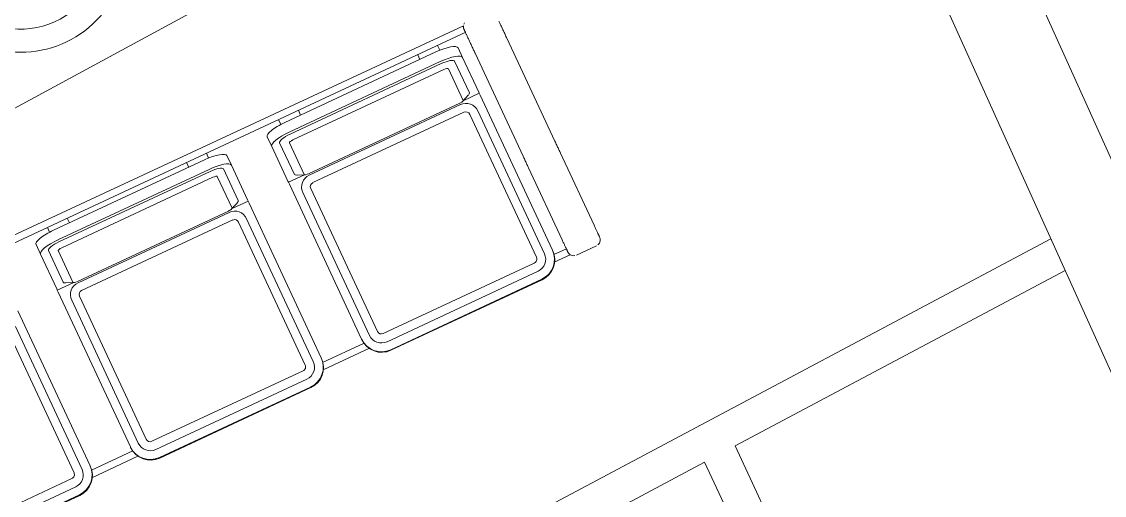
# Model space of a CAD drawing. Header units: metres. Extents: x -217 to -108, y -304 to -188.
# Drawn here: x -140.329 to -137.862, y -244.164 to -243.084 of the extents above; entities that cross this region are included whole.
import ezdxf

# ---------------------------------------------------------------- set-up
doc = ezdxf.new("R2010")
doc.units = ezdxf.units.M
for name, color, linetype, lineweight in [('A-WALL', 113, 'Continuous', 9), ('I-FURN', 30, 'Continuous', 9), ('I-WALL', 2, 'Continuous', 9), ('P-SANR-FIXT', 6, 'Continuous', 9), ('Q-CASE', 31, 'Continuous', 9)]:
    doc.layers.add(name, color=color, linetype=linetype, lineweight=lineweight)

# ---------------------------------------------------------------- blocks, each defined once
blk = doc.blocks.new('Vanity_Four_Sinks_3958 - 25_ Deep-590882-Nivel 3')
at = {"layer": 'Q-CASE'}
blk.add_line((-1.3275, -0.635), (1.8729, -0.635), dxfattribs=at)
blk = doc.blocks.new('Sink_Vanity_Round - 19_ x 19_-584082-Nivel 3')
at = {"layer": 'P-SANR-FIXT'}
for p, q in [((0.0871, 0.2471), (0.0871, 0.1363)), ((0.1062, 0.2471), (0.1062, 0.1363))]:
    blk.add_line(p, q, dxfattribs=at)
for centre, radius, start, end in [((0.0967, 0.0852), 0.2413, 360, 180), ((0.0459, 0.2471), 0.0127, 360, 180), ((0.0459, 0.2471), 0.0127, 180, 0), ((0.0967, 0.2471), 0.00952, 360, 180), ((0.1475, 0.2471), 0.0127, 360, 180), ((0.1475, 0.2471), 0.0127, 180, 360), ((0.0124, 0.1074), 0.1016, 103.8965, 165.2115), ((0.0967, -0.233), 0.4523, 76.1035, 103.8965), ((0.1809, 0.1074), 0.1016, 14.7885, 76.1035), ((0.0967, 0.0852), 0.1887, 165.2115, 14.7885), ((0.0967, 0.1363), 0.00952, 180, 0), ((0.0967, 0.0852), 0.0206, 360, 180), ((0.0967, 0.0852), 0.2413, 180, 360), ((0.0967, 0.0852), 0.0206, 180, 360)]:
    blk.add_arc(centre, radius, start, end, dxfattribs=at)
blk = doc.blocks.new('silla sala de espera - silla sala de espera-V117-Nivel 3')
at = {"layer": 'I-FURN'}
for p, q in [((6.4365, 0.288), (0.0777, 0.288)), ((0.0796, 0.272), (6.435, 0.272)), ((5.3828, 0.2599), (5.3828, 0.272)), ((5.4328, 0.272), (5.4328, 0.2602)), ((5.7328, 0.2613), (5.7328, 0.272)), ((5.7828, 0.272), (5.7828, 0.2599)), ((5.9642, 0.2599), (5.9642, 0.272)), ((6.0142, 0.272), (6.0142, 0.2602)), ((6.3142, 0.2602), (6.3142, 0.272)), ((6.3642, 0.272), (6.3642, 0.2599)), ((5.3428, 0.2473), (5.3428, 0.2231)), ((5.3928, 0.2602), (5.7728, 0.2602)), ((5.8228, 0.2231), (5.8228, 0.2473)), ((5.9242, 0.2473), (5.9242, 0.2231)), ((5.9742, 0.2602), (6.3542, 0.2602)), ((6.4042, 0.2231), (6.4042, 0.2473)), ((5.3428, 0.1358), (5.3428, 0.2231)), ((5.3628, 0.1436), (5.3628, 0.2231)), ((5.3928, 0.2361), (5.7728, 0.2361)), ((5.3928, 0.2309), (5.7728, 0.2309)), ((5.8028, 0.2231), (5.8028, 0.1436)), ((5.8228, 0.2231), (5.8228, 0.1358)), ((5.9242, 0.1358), (5.9242, 0.2231)), ((5.9442, 0.1436), (5.9442, 0.2231)), ((5.9742, 0.2361), (6.3542, 0.2361)), ((5.9742, 0.2309), (6.3542, 0.2309)), ((6.3842, 0.2231), (6.3842, 0.1436)), ((6.4042, 0.2231), (6.4042, 0.1358)), ((5.3828, 0.2135), (5.3828, 0.1339)), ((5.7728, 0.2161), (5.3928, 0.2161)), ((5.7828, 0.1339), (5.7828, 0.2135)), ((5.9642, 0.2135), (5.9642, 0.1339)), ((6.3542, 0.2161), (5.9742, 0.2161)), ((6.3642, 0.1339), (6.3642, 0.2135)), ((6.4342, 0.22), (6.4342, -0.0389)), ((6.5142, -0.0389), (6.5142, 0.22)), ((5.2414, 0.1279), (5.2414, -0.2615)), ((5.3428, 0.1329), (5.3428, 0.1358)), ((5.3428, 0.1329), (5.3844, 0.1329)), ((5.3428, 0.1279), (5.3428, 0.1329)), ((5.3428, -0.2615), (5.3428, 0.1279)), ((5.3675, 0.1394), (5.3843, 0.1325)), ((5.3928, 0.1313), (5.7728, 0.1313)), ((5.3928, 0.1279), (5.7728, 0.1279)), ((5.7812, 0.1325), (5.7981, 0.1394)), ((5.7824, 0.1329), (5.8228, 0.1329)), ((5.8228, 0.1358), (5.8228, 0.1329)), ((5.8228, 0.1329), (5.8228, 0.1279)), ((5.8228, 0.1279), (5.8228, -0.2615)), ((5.9242, 0.1329), (5.9242, 0.1358)), ((5.9242, 0.1329), (5.9649, 0.1329)), ((5.9242, 0.1279), (5.9242, 0.1329)), ((5.9242, -0.2615), (5.9242, 0.1279)), ((5.9489, 0.1394), (5.9658, 0.1325)), ((5.9742, 0.1313), (6.3542, 0.1313)), ((5.9742, 0.1279), (6.3542, 0.1279)), ((6.3627, 0.1325), (6.3795, 0.1394)), ((6.3638, 0.1329), (6.4042, 0.1329)), ((6.4042, 0.1358), (6.4042, 0.1329)), ((6.4042, 0.1329), (6.4042, 0.1279)), ((6.4042, 0.1279), (6.4042, -0.2615)), ((5.2014, -0.2608), (5.2014, 0.0987)), ((5.3828, 0.0987), (5.3828, -0.2608)), ((5.7728, 0.1087), (5.3928, 0.1087)), ((5.7828, -0.2608), (5.7828, 0.0987)), ((5.9642, 0.0987), (5.9642, -0.2608)), ((6.3542, 0.1087), (5.9742, 0.1087)), ((6.3642, -0.2608), (6.3642, 0.0987)), ((5.2214, 0.098), (5.2214, -0.2615)), ((5.3628, -0.2615), (5.3628, 0.098)), ((5.8028, 0.098), (5.8028, -0.2615)), ((5.9442, -0.2615), (5.9442, 0.098)), ((6.3842, 0.098), (6.3842, -0.2615)), ((6.4342, -0.0689), (6.4342, -0.25)), ((6.5142, -0.25), (6.5142, -0.0689)), ((4.8114, -0.2707), (5.1914, -0.2707)), ((5.2414, -0.2629), (5.2414, -0.2615)), ((5.3428, -0.2615), (5.3428, -0.2629)), ((5.3928, -0.2707), (5.7728, -0.2707)), ((5.8228, -0.2629), (5.8228, -0.2615)), ((5.9242, -0.2615), (5.9242, -0.2629)), ((5.9742, -0.2707), (6.3542, -0.2707)), ((6.4042, -0.2629), (6.4042, -0.2615)), ((5.1914, -0.2915), (4.8114, -0.2915)), ((5.2335, -0.288), (5.3506, -0.288)), ((5.3442, -0.272), (5.24, -0.272)), ((5.7728, -0.2915), (5.3928, -0.2915)), ((5.815, -0.288), (5.9321, -0.288)), ((5.9256, -0.272), (5.8214, -0.272)), ((6.3542, -0.2915), (5.9742, -0.2915)), ((6.3964, -0.288), (6.4365, -0.288)), ((6.4345, -0.272), (6.4028, -0.272)), ((6.4492, -0.295), (6.4992, -0.295)), ((4.8114, -0.3115), (5.1914, -0.3115)), ((4.8114, -0.3128), (5.1914, -0.3128)), ((5.3928, -0.3115), (5.7728, -0.3115)), ((5.3928, -0.3128), (5.7728, -0.3128)), ((5.9742, -0.3115), (6.3542, -0.3115)), ((5.9742, -0.3128), (6.3542, -0.3128))]:
    blk.add_line(p, q, dxfattribs=at)
at = {"layer": 'I-FURN', "flags": 128}
for points in [[(6.4342, 0.28), (6.4342, 0.28), (6.4342, 0.2798), (6.4342, 0.2796), (6.4342, 0.2792), (6.4342, 0.2788), (6.4342, 0.2783), (6.4342, 0.2777), (6.4342, 0.277), (6.4342, 0.2762), (6.4342, 0.2753), (6.4342, 0.2743), (6.4342, 0.2732), (6.4342, 0.2721), (6.4342, 0.2708), (6.4342, 0.2695), (6.4342, 0.2681), (6.4342, 0.2667), (6.4342, 0.2651), (6.4342, 0.2635), (6.4342, 0.2618), (6.4342, 0.26), (6.4342, 0.2582), (6.4342, 0.2563), (6.4342, 0.2544), (6.4342, 0.2524), (6.4342, 0.2504), (6.4342, 0.2483), (6.4342, 0.2461), (6.4342, 0.244), (6.4342, 0.2417), (6.4342, 0.2395), (6.4342, 0.2372), (6.4342, 0.2349), (6.4342, 0.2326), (6.4342, 0.2302), (6.4342, 0.2278), (6.4342, 0.2254), (6.4342, 0.223), (6.4342, 0.2206), (6.4342, 0.22)], [(6.5142, 0.22), (6.5142, 0.2224), (6.5142, 0.2248), (6.5142, 0.2272), (6.5142, 0.2296), (6.5142, 0.2319), (6.5142, 0.2343), (6.5142, 0.2366), (6.5142, 0.2389), (6.5142, 0.2411), (6.5142, 0.2434), (6.5142, 0.2456), (6.5142, 0.2477), (6.5142, 0.2498), (6.5142, 0.2519), (6.5142, 0.2539), (6.5142, 0.2558), (6.5142, 0.2577), (6.5142, 0.2596), (6.5142, 0.2613), (6.5142, 0.263)], [(6.4342, -0.0389), (6.4342, -0.0413), (6.4342, -0.0437), (6.4342, -0.0461), (6.4342, -0.0485), (6.4342, -0.0508), (6.4342, -0.0532), (6.4342, -0.0555), (6.4342, -0.0578), (6.4342, -0.06), (6.4342, -0.0623), (6.4342, -0.0645), (6.4342, -0.0666), (6.4342, -0.0687), (6.4342, -0.0689)], [(6.5142, -0.0689), (6.5142, -0.0668), (6.5142, -0.0647), (6.5142, -0.0625), (6.5142, -0.0603), (6.5142, -0.058), (6.5142, -0.0557), (6.5142, -0.0534), (6.5142, -0.0511), (6.5142, -0.0487), (6.5142, -0.0463), (6.5142, -0.0439), (6.5142, -0.0415), (6.5142, -0.0391), (6.5142, -0.0389)], [(6.4342, -0.25), (6.4342, -0.2521), (6.4342, -0.2541), (6.4342, -0.256), (6.4342, -0.2579), (6.4342, -0.2597), (6.4342, -0.2615), (6.4342, -0.2632), (6.4342, -0.2648), (6.4342, -0.2664), (6.4342, -0.2679), (6.4342, -0.2693), (6.4342, -0.2706), (6.4342, -0.2719), (6.4342, -0.273), (6.4342, -0.2741), (6.4342, -0.2751), (6.4342, -0.276), (6.4342, -0.2768), (6.4342, -0.2775), (6.4342, -0.2782), (6.4342, -0.2787), (6.4342, -0.2792), (6.4342, -0.2795), (6.4342, -0.2798), (6.4342, -0.2799), (6.4342, -0.28)], [(6.5142, -0.28), (6.5142, -0.28), (6.5142, -0.2798), (6.5142, -0.2796), (6.5142, -0.2792), (6.5142, -0.2788), (6.5142, -0.2783), (6.5142, -0.2777), (6.5142, -0.277), (6.5142, -0.2762), (6.5142, -0.2753), (6.5142, -0.2743), (6.5142, -0.2732), (6.5142, -0.2721), (6.5142, -0.2708), (6.5142, -0.2695), (6.5142, -0.2681), (6.5142, -0.2667), (6.5142, -0.2651), (6.5142, -0.2635), (6.5142, -0.2618), (6.5142, -0.26), (6.5142, -0.2582), (6.5142, -0.2563), (6.5142, -0.2544), (6.5142, -0.2524), (6.5142, -0.2504), (6.5142, -0.25)]]:
    blk.add_lwpolyline(points, dxfattribs=at)
at = {"layer": 'I-FURN'}
for centre, start, end in [((6.4492, 0.28), 165, 178.035), ((6.4492, 0.28), 181.9626, 190.1654), ((6.4492, 0.28), 150, 164.3969), ((6.4492, 0.28), 120, 135), ((6.4492, -0.28), 172.5537, 178.035), ((6.4492, -0.28), 181.9626, 195), ((6.4492, -0.28), 195.5331, 210), ((6.4492, -0.28), 210.0184, 255), ((6.4992, -0.28), 285, 7.4463)]:
    blk.add_arc(centre, 0.015, start, end, dxfattribs=at)
for centre, major_axis, ratio, start_param, end_param in [((5.3928, 0.2473), (0.05, 0), 0.258819, 1.570796, 3.141593), ((5.7728, 0.2473), (0.05, 0), 0.258819, 0, 1.570796), ((5.9742, 0.2473), (0.05, 0), 0.258819, 1.570796, 3.141593), ((6.3542, 0.2473), (0.05, 0), 0.258819, 0, 1.570796), ((5.3928, 0.2231), (-0.05, 0), 0.258819, 4.712389, 6.283185), ((5.3928, 0.2231), (-0.03, 0), 0.258819, 4.712389, 6.283185), ((5.7728, 0.2231), (-0.05, 0), 0.258819, 3.141593, 4.712389), ((5.7728, 0.2231), (0.03, 0), 0.258819, 0, 1.570796), ((5.9742, 0.2231), (-0.05, 0), 0.258819, 4.712389, 6.283185), ((5.9742, 0.2231), (-0.03, 0), 0.258819, 4.712389, 6.283185), ((6.3542, 0.2231), (-0.05, 0), 0.258819, 3.141593, 4.712389), ((6.3542, 0.2231), (0.03, 0), 0.258819, 0, 1.570796), ((5.3928, 0.2135), (-0.01, 0), 0.258819, 4.712389, 6.283185), ((5.7728, 0.2135), (-0.01, 0), 0.258819, 3.141593, 4.712389), ((5.9742, 0.2135), (-0.01, 0), 0.258819, 4.712389, 6.283185), ((6.3542, 0.2135), (-0.01, 0), 0.258819, 3.141593, 4.712389), ((5.3928, 0.1436), (0.03, 0), 0.258819, 3.141593, 3.665191), ((5.3928, 0.098), (-0.03, 0), 0.99863, 4.712389, 6.283185), ((5.3928, 0.1339), (0.01, 0), 0.258819, 3.141593, 4.712389), ((5.7728, 0.1339), (-0.01, 0), 0.258819, 1.570796, 3.141593), ((5.7728, 0.098), (-0.03, 0), 0.99863, 3.141593, 4.712389), ((5.7728, 0.1436), (-0.03, 0), 0.258819, 2.617994, 3.141593), ((5.9742, 0.1436), (0.03, 0), 0.258819, 3.141593, 3.665191), ((5.9742, 0.098), (-0.03, 0), 0.99863, 4.712389, 6.283185), ((5.9742, 0.1339), (0.01, 0), 0.258819, 3.141593, 4.712389), ((6.3542, 0.1339), (-0.01, 0), 0.258819, 1.570796, 3.141593), ((6.3542, 0.098), (-0.03, 0), 0.99863, 3.141593, 4.712389), ((6.3542, 0.1436), (-0.03, 0), 0.258819, 2.617994, 3.141593), ((5.3928, 0.0987), (-0.01, 0), 0.99863, 4.712389, 6.283185), ((5.7728, 0.0987), (-0.01, 0), 0.99863, 3.141593, 4.712389), ((5.9742, 0.0987), (-0.01, 0), 0.99863, 4.712389, 6.283185), ((6.3542, 0.0987), (-0.01, 0), 0.99863, 3.141593, 4.712389), ((5.1914, -0.2608), (-0.01, 0), 0.99863, 1.570796, 3.141593), ((5.1914, -0.2615), (-0.03, 0), 0.99863, 1.570796, 3.141593), ((5.1914, -0.2615), (0.05, 0), 0.99863, 4.712389, 6.283185), ((5.1914, -0.2629), (0.05, 0), 0.99863, 4.712389, 6.283185), ((5.3928, -0.2615), (0.05, 0), 0.99863, 3.141593, 4.712389), ((5.3928, -0.2629), (-0.05, 0), 0.99863, 0, 1.570796), ((5.3928, -0.2615), (-0.03, 0), 0.99863, 0, 1.570796), ((5.3928, -0.2608), (-0.01, 0), 0.99863, 0, 1.570796), ((5.7728, -0.2608), (-0.01, 0), 0.99863, 1.570796, 3.141593), ((5.7728, -0.2615), (-0.03, 0), 0.99863, 1.570796, 3.141593), ((5.7728, -0.2615), (0.05, 0), 0.99863, 4.712389, 6.283185), ((5.7728, -0.2629), (0.05, 0), 0.99863, 4.712389, 6.283185), ((5.9742, -0.2615), (-0.05, 0), 0.99863, 0, 1.570796), ((5.9742, -0.2629), (-0.05, 0), 0.99863, 0, 1.570796), ((5.9742, -0.2615), (-0.03, 0), 0.99863, 0, 1.570796), ((5.9742, -0.2608), (-0.01, 0), 0.99863, 0, 1.570796), ((6.3542, -0.2608), (-0.01, 0), 0.99863, 1.570796, 3.141593), ((6.3542, -0.2615), (-0.03, 0), 0.99863, 1.570796, 3.141593), ((6.3542, -0.2615), (0.05, 0), 0.99863, 4.712389, 6.283185), ((6.3542, -0.2629), (0.05, 0), 0.99863, 4.712389, 6.283185)]:
    blk.add_ellipse(centre, major_axis=major_axis, ratio=ratio, start_param=start_param, end_param=end_param, dxfattribs=at)
for points, knots in [([(6.4343, 0.2786), (6.4342, 0.2791), (6.4342, 0.2798), (6.4342, 0.2807), (6.4343, 0.2814), (6.4344, 0.2821), (6.4345, 0.2828), (6.4346, 0.2834), (6.4347, 0.2839), (6.4348, 0.2843), (6.435, 0.2847), (6.4351, 0.2852), (6.4353, 0.2856), (6.4354, 0.2859), (6.4355, 0.2861), (6.4356, 0.2863), (6.4357, 0.2866), (6.4359, 0.2869), (6.4361, 0.2872), (6.4362, 0.2874), (6.4362, 0.2875)], [0.4444444, 0.4444444, 0.4444444, 0.4444444, 0.5, 0.5277778, 0.5555556, 0.5833333, 0.6111111, 0.6388889, 0.6666667, 0.6805556, 0.6944444, 0.7222222, 0.75, 0.7638889, 0.7777778, 0.7916667, 0.8055556, 0.8333333, 0.8611111, 0.8888889, 0.8888889, 0.8888889, 0.8888889]), ([(6.4365, -0.288), (6.4365, -0.288), (6.4365, -0.2879), (6.4363, -0.2877), (6.4362, -0.2875), (6.4361, -0.2872), (6.4359, -0.2869), (6.4357, -0.2866), (6.4356, -0.2863), (6.4355, -0.2861), (6.4354, -0.2859), (6.4353, -0.2856), (6.4351, -0.2852), (6.435, -0.2847), (6.4348, -0.2843), (6.4348, -0.284), (6.4347, -0.2837), (6.4346, -0.2833), (6.4345, -0.2828), (6.4344, -0.2821), (6.4342, -0.2812), (6.4342, -0.2802), (6.4342, -0.2793), (6.4343, -0.2788), (6.4343, -0.2786)], [0, 0, 0, 0, 0.0555556, 0.0833333, 0.1111111, 0.1388889, 0.1666667, 0.1944444, 0.2083333, 0.2222222, 0.2361111, 0.25, 0.2777778, 0.3055556, 0.3194444, 0.3333333, 0.3472222, 0.3611111, 0.3888889, 0.4166667, 0.4444444, 0.5, 0.5277778, 0.5555556, 0.5555556, 0.5555556, 0.5555556])]:
    blk.add_open_spline(points, degree=3, knots=knots, dxfattribs=at)

msp = doc.modelspace()

# ---------------------------------------------------------------- linework, layer by layer
at = {"layer": 'A-WALL'}
for p, q in [((-138.6817, -241.5453), (-135.4744, -248.6535)), ((-135.9186, -248.1554), (-138.864, -241.6276))]:
    msp.add_line(p, q, dxfattribs=at)
at = {"layer": 'I-WALL'}
for p, q in [((-139.6297, -244.4542), (-137.9835, -243.5789)), ((-137.951, -243.651), (-138.7029, -244.0509)), ((-138.7029, -244.0509), (-138.0301, -245.4937)), ((-138.7728, -244.088), (-139.5265, -244.4887)), ((-138.1, -245.5308), (-138.7728, -244.088))]:
    msp.add_line(p, q, dxfattribs=at)

# ---------------------------------------------------------------- block references
at = {"layer": 'I-FURN', "rotation": 25.00000000000035}
msp.add_blockref('silla sala de espera - silla sala de espera-V117-Nivel 3', (-145.0343, -246.074), dxfattribs=at)
at = {"layer": 'P-SANR-FIXT', "rotation": 28.45843841555429}
msp.add_blockref('Sink_Vanity_Round - 19_ x 19_-584082-Nivel 3', (-140.3758, -243.033), dxfattribs=at)
at = {"layer": 'Q-CASE', "rotation": 28.45843841555429}
msp.add_blockref('Vanity_Four_Sinks_3958 - 25_ Deep-590882-Nivel 3', (-141.0575, -242.9444), dxfattribs=at)

doc.saveas('drawing.dxf')
